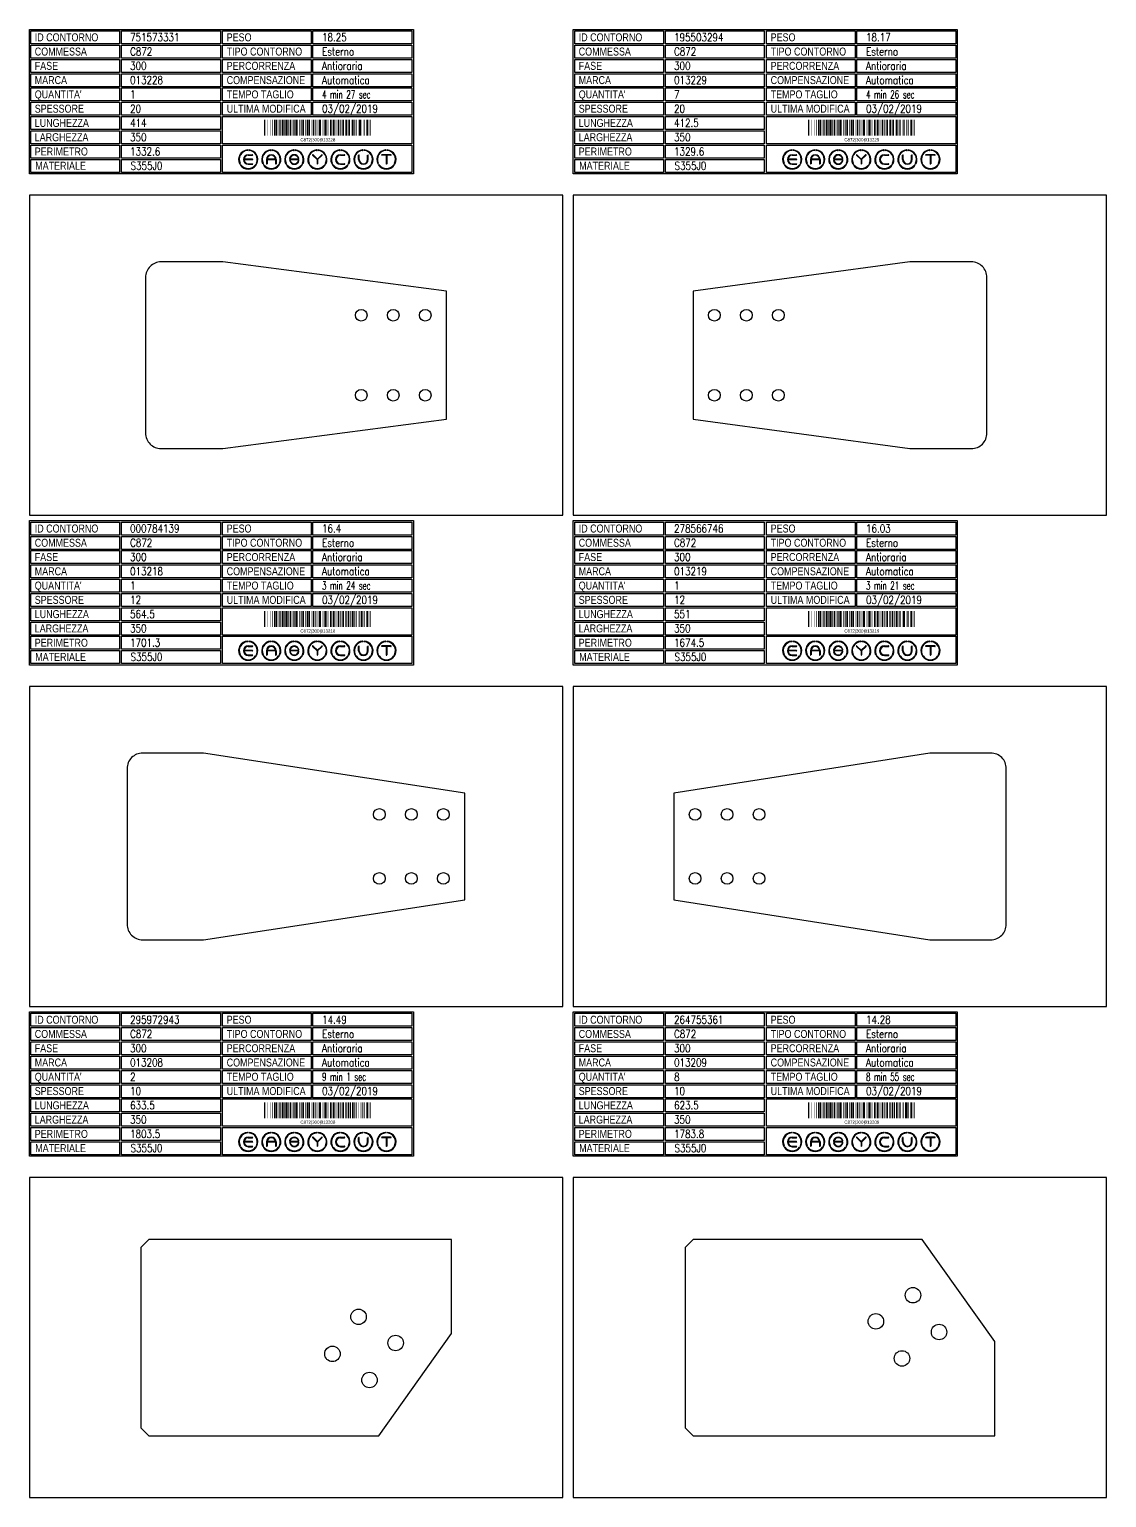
# Model space of a CAD drawing. Header units: millimetres. Extents: x 10000 to 53102, y 10000 to 35064.
# Drawn here: x 11020 to 13040, y 26175 to 28928 of the extents above; entities that cross this region are included whole.
import ezdxf
from ezdxf.enums import TextEntityAlignment as Align

# ---------------------------------------------------------------- set-up
doc = ezdxf.new("R2010")
doc.units = ezdxf.units.MM
doc.styles.add('EasyCutStyle', font='romans.shx', dxfattribs={"width": 0.8})
doc.styles.add('EasyCutStyle1', font='arial.ttf', dxfattribs={"width": 0.8})

# ---------------------------------------------------------------- blocks, each defined once
blk = doc.blocks.new('BlockShape01')
at = {"color": 253}
blk.add_lwpolyline([(0, 0), (720, 0), (720, -271), (0, -271)], close=True, dxfattribs=at)
at = {"color": 2}
for points in [[(3, -2.9), (169.3, -2.9), (169.3, -27.3), (3, -27.3)], [(3, -2.9), (169.3, -2.9), (169.3, -27.3), (3, -27.3)], [(361.9, -2.9), (528.3, -2.9), (528.3, -27.3), (361.9, -27.3)], [(3, -29.6), (169.3, -29.6), (169.3, -54), (3, -54)], [(361.9, -29.6), (528.3, -29.6), (528.3, -54), (361.9, -54)], [(3, -56.4), (169.3, -56.4), (169.3, -80.8), (3, -80.8)], [(361.9, -56.4), (528.3, -56.4), (528.3, -80.8), (361.9, -80.8)], [(3, -83.1), (169.3, -83.1), (169.3, -107.6), (3, -107.6)], [(3, -109.9), (169.3, -109.9), (169.3, -134.3), (3, -134.3)], [(361.9, -83.1), (528.3, -83.1), (528.3, -107.6), (361.9, -107.6)], [(361.9, -109.9), (528.3, -109.9), (528.3, -134.3), (361.9, -134.3)], [(3, -136.7), (169.3, -136.7), (169.3, -161.1), (3, -161.1)], [(361.9, -136.7), (528.3, -136.7), (528.3, -161.1), (361.9, -161.1)], [(3, -163.4), (169.3, -163.4), (169.3, -187.9), (3, -187.9)], [(3, -190.2), (169.3, -190.2), (169.3, -214.6), (3, -214.6)], [(3, -217), (169.3, -217), (169.3, -241.4), (3, -241.4)], [(3, -243.7), (169.3, -243.7), (169.3, -268.1), (3, -268.1)]]:
    blk.add_lwpolyline(points, close=True, dxfattribs=at)
at = {"color": 1}
for points in [[(172.7, -2.9), (358.1, -2.9), (358.1, -27.3), (172.7, -27.3)], [(531.6, -2.9), (717, -2.9), (717, -27.3), (531.6, -27.3)], [(172.7, -29.6), (358.1, -29.6), (358.1, -54), (172.7, -54)], [(531.6, -29.6), (717, -29.6), (717, -54), (531.6, -54)], [(172.7, -56.4), (358.1, -56.4), (358.1, -80.8), (172.7, -80.8)], [(531.6, -56.4), (717, -56.4), (717, -80.8), (531.6, -80.8)], [(172.7, -83.1), (358.1, -83.1), (358.1, -107.6), (172.7, -107.6)], [(172.7, -109.9), (358.1, -109.9), (358.1, -134.3), (172.7, -134.3)], [(531.6, -83.1), (717, -83.1), (717, -107.6), (531.6, -107.6)], [(531.6, -109.9), (717, -109.9), (717, -134.3), (531.6, -134.3)], [(172.7, -136.7), (358.1, -136.7), (358.1, -161.1), (172.7, -161.1)], [(531.6, -136.7), (717, -136.7), (717, -161.1), (531.6, -161.1)], [(172.7, -163.4), (358.1, -163.4), (358.1, -187.9), (172.7, -187.9)], [(361.9, -163.4), (717, -163.4), (717, -214.6), (361.9, -214.6)], [(172.7, -190.2), (358.1, -190.2), (358.1, -214.6), (172.7, -214.6)], [(172.7, -217), (358.1, -217), (358.1, -241.4), (172.7, -241.4)], [(361.9, -217), (717, -217), (717, -268.1), (361.9, -268.1)], [(172.7, -243.7), (358.1, -243.7), (358.1, -268.1), (172.7, -268.1)]]:
    blk.add_lwpolyline(points, close=True, dxfattribs=at)
at = {"color": 161, "style": 'EasyCutStyle1', "width": 0.8}
for s, p in [('ID CONTORNO', (10.1, -22.4)), ('PESO', (370, -22.4)), ('COMMESSA', (10.1, -49.1)), ('TIPO CONTORNO', (370, -49.1)), ('FASE', (10.1, -75.9)), ('PERCORRENZA', (370, -75.9)), ('MARCA', (10.1, -102.6)), ('COMPENSAZIONE', (370, -102.6)), ("QUANTITA'", (10.1, -129.4)), ('TEMPO TAGLIO', (370, -129.4)), ('SPESSORE', (10.1, -156.2)), ('ULTIMA MODIFICA', (370, -156.2)), ('LUNGHEZZA', (10.1, -182.9)), ('LARGHEZZA', (10.1, -209.7)), ('PERIMETRO', (10.1, -236.5)), ('MATERIALE', (11, -263.2))]:
    blk.add_text(s, height=15, dxfattribs=at).set_placement(p)
at = {"style": 'EasyCutStyle'}
for tag, p, width in [('IDSHAPE', (188.9, -22.4), 0.8), ('WEIGTHSHAPE', (548.8, -22.4), 0.8), ('ORDERSHAPE', (188.9, -49.1), 0.8), ('TYPESHAPE', (548.8, -49.1), 0.8), ('PHASESHAPE', (188.9, -75.9), 0.8), ('JOUSHAPE', (548.8, -75.9), 0.8), ('MKSHAPE', (188.9, -102.6), 0.8), ('COMPSHAPE', (548.8, -102.6), 0.8), ('QTASHAPE', (188.9, -129.4), 0.8), ('TIMECUTSHAPE', (548.8, -129.4), 0.65), ('TKSHAPE', (188.9, -156.2), 0.8), ('LASTMODIFYSHAPE', (548.8, -156.2), 0.8), ('LENGTHSHAPE', (188.9, -182.9), 0.8), ('HEIGHTSHAPE', (188.9, -209.7), 0.8), ('PERIMETERSHAPE', (188.9, -236.5), 0.8), ('MATSHAPE', (189.8, -263.2), 0.8)]:
    blk.add_attdef(tag, p, '', height=15, dxfattribs=dict(at, width=width))
blk = doc.blocks.new('Logo')
for color, points in [(140, [(-144.9, -7.2, -1), (-145.9, -7.6, -0.520567), (-131.2, 17.9, -1), (-131.1, 16.9, 0.520567)]), (256, [(-121.7, 0.5), (-137.5, 0.5, -0.394366), (-129.6, 7.9), (-121.7, 7.9, 1), (-121.7, 9), (-129.6, 9, 1), (-129.6, -9), (-121.7, -9, 1), (-121.7, -7.9), (-129.6, -7.9, -0.394366), (-137.5, -0.5), (-121.7, -0.5, 1)]), (140, [(-114.3, -7.2, 1), (-113.3, -7.6, 0.520567), (-128, 17.9, 0.916853), (-128.2, 16.9, 0.043377), (-128.1, 16.9, -0.520567)]), (140, [(-101.7, -7.2, -1), (-102.7, -7.6, -0.520567), (-88, 17.9, -1), (-87.9, 16.9, 0.520567)]), (140, [(-71.1, -7.2, 1), (-70.1, -7.6, 0.520567), (-84.8, 17.9, 1), (-84.9, 16.9, -0.520567)]), (140, [(-58.5, -7.2, -1), (-59.5, -7.6, -0.520567), (-44.8, 17.9, -1), (-44.7, 16.9, 0.520567)]), (256, [(-36.6, -0.5, -0.486114), (-35.5, -1.9, -0.776377), (-50.9, -2, 1), (-51.9, -2.3, 0.776377), (-34.5, -2.1, 0.486114), (-36.6, 0.5), (-49.8, 0.5, -0.486114), (-50.9, 1.9, -0.776377), (-35.5, 2, 1), (-34.5, 2.3, 0.776377), (-51.9, 2.1, 0.486114), (-49.8, -0.5)]), (140, [(-27.9, -7.2, 1), (-26.9, -7.6, 0.520567), (-41.6, 17.9, 1), (-41.7, 16.9, -0.520567)]), (140, [(-15.3, -7.2, -1), (-16.3, -7.6, -0.520567), (-1.6, 17.9, -1), (-1.5, 16.9, 0.520567)]), (256, [(0, 0.8), (-8.1, 8.8, 1), (-8.8, 8.1), (-0.5, -0.2), (-0.5, -7.9, 1), (0.5, -7.9), (0.5, -0.2), (8.8, 8.1, 1), (8.1, 8.8)]), (140, [(15.3, -7.2, 1), (16.3, -7.6, 0.520567), (1.6, 17.9, 1), (1.5, 16.9, -0.520567)]), (140, [(27.9, -7.2, -1), (26.9, -7.6, -0.520567), (41.6, 17.9, -1), (41.7, 16.9, 0.520567)]), (256, [(43.2, -9), (51.1, -9, 1), (51.1, -7.9), (43.2, -7.9, -1), (43.2, 7.9), (51.1, 7.9, 1), (51.1, 9), (43.2, 9, 1)]), (140, [(58.5, -7.2, 1), (59.5, -7.6, 0.520567), (44.8, 17.9, 1), (44.7, 16.9, -0.520567)]), (140, [(71.1, -7.2, -1), (70.1, -7.6, -0.520567), (84.8, 17.9, -1), (84.9, 16.9, 0.520567)]), (256, [(78.5, 0), (78.5, 7.9, 1), (77.4, 7.9), (77.4, 0, 1), (95.4, 0), (95.4, 7.9, 1), (94.3, 7.9), (94.3, 0, -1)]), (140, [(101.7, -7.2, 1), (102.7, -7.6, 0.520567), (88, 17.9, 1), (87.9, 16.9, -0.520567)]), (140, [(114.3, -7.2, -1), (113.3, -7.6, -0.520567), (128, 17.9, -1), (128.1, 16.9, 0.520567)]), (256, [(121.1, 9, 1), (121.1, 7.9), (129.1, 7.9), (129.1, -7.9, 1), (130.1, -7.9), (130.1, 7.9), (138.1, 7.9, 1), (138.1, 9)]), (140, [(144.9, -7.2, 1), (145.9, -7.6, 0.520567), (131.2, 17.9, 1), (131.1, 16.9, -0.520567)]), (140, [(-114.9, -10.3, 1), (-115.7, -9.7, -0.520567), (-143.5, -9.7, 1), (-144.3, -10.3, 0.520567)]), (140, [(-71.7, -10.3, 1), (-72.5, -9.7, -0.520567), (-100.3, -9.7, 1), (-101.1, -10.3, 0.520567)]), (140, [(-28.5, -10.3, 1), (-29.3, -9.7, -0.520567), (-57.1, -9.7, 1), (-57.9, -10.3, 0.520567)]), (140, [(14.7, -10.3, 1), (13.9, -9.7, -0.520567), (-13.9, -9.7, 1), (-14.7, -10.3, 0.520567)]), (140, [(57.9, -10.3, 1), (57.1, -9.7, -0.520567), (29.3, -9.7, 1), (28.5, -10.3, 0.520567)]), (140, [(101.1, -10.3, 1), (100.3, -9.7, -0.520567), (72.5, -9.7, 1), (71.7, -10.3, 0.520567)]), (140, [(144.3, -10.3, 1), (143.5, -9.7, -0.520567), (115.7, -9.7, 1), (114.9, -10.3, 0.520567)])]:
    blk.add_hatch(color=color).paths.add_polyline_path(points)
h = blk.add_hatch(color=256)
h.paths.add_polyline_path([(-78.5, -0.5), (-78.5, -7.9, 1), (-77.4, -7.9), (-77.4, 0, 1), (-95.4, 0), (-95.4, -7.9, 1), (-94.3, -7.9), (-94.3, -0.5)])
h.paths.add_polyline_path([(-94.3, 0.5, -0.933992), (-78.5, 0.5)], flags=16)
for p, q in [((-121.7, 0.5), (-137.5, 0.5)), ((-129.6, 9), (-121.7, 9)), ((-129.6, 7.9), (-121.7, 7.9)), ((-95.4, 0), (-95.4, -7.9)), ((-78.5, 0.5), (-94.3, 0.5)), ((-77.4, 0), (-77.4, -7.9)), ((-36.6, 0.5), (-49.8, 0.5)), ((-0.5, -0.2), (-8.8, 8.1)), ((0, 0.8), (-8.1, 8.8)), ((0, 0.8), (8.1, 8.8)), ((0.5, -0.2), (8.8, 8.1)), ((43.2, 9), (51.1, 9)), ((43.2, 7.9), (51.1, 7.9)), ((77.4, 0), (77.4, 7.9)), ((78.5, 0), (78.5, 7.9)), ((94.3, 0), (94.3, 7.9)), ((95.4, 0), (95.4, 7.9)), ((138.1, 9), (121.1, 9)), ((129.1, 7.9), (121.1, 7.9)), ((129.1, 7.9), (129.1, -7.9)), ((130.1, 7.9), (130.1, -7.9)), ((138.1, 7.9), (130.1, 7.9)), ((-121.7, -0.5), (-137.5, -0.5)), ((-129.6, -7.9), (-121.7, -7.9)), ((-129.6, -9), (-121.7, -9)), ((-94.3, -0.5), (-94.3, -7.9)), ((-78.5, -0.5), (-94.3, -0.5)), ((-78.5, -0.5), (-78.5, -7.9)), ((-36.6, -0.5), (-49.8, -0.5)), ((-0.5, -0.2), (-0.5, -7.9)), ((0.5, -0.2), (0.5, -7.9)), ((43.2, -7.9), (51.1, -7.9)), ((43.2, -9), (51.1, -9))]:
    blk.add_line(p, q)
at = {"color": 140}
for centre, radius, start, end in [((-129.6, 0), 18, 95, 205), ((-129.6, 0), 16.9, 95, 205), ((-131.1, 17.4), 0.54, 275, 95), ((-128.1, 17.4), 0.54, 85, 265), ((-129.6, 0), 16.9, 335, 85), ((-129.6, 0), 18, 335, 85), ((-86.4, 0), 18, 95, 205), ((-86.4, 0), 16.9, 95, 205), ((-87.9, 17.4), 0.54, 275, 95), ((-84.9, 17.4), 0.54, 85, 265), ((-86.4, 0), 16.9, 335, 85), ((-86.4, 0), 18, 335, 85), ((-43.2, 0), 18, 95, 205), ((-43.2, 0), 16.9, 95, 205), ((-44.7, 17.4), 0.54, 275, 95), ((-41.7, 17.4), 0.54, 85, 265), ((-43.2, 0), 16.9, 335, 85), ((-43.2, 0), 18, 335, 85), ((0, 0), 18, 95, 205), ((0, 0), 16.9, 95, 205), ((-1.5, 17.4), 0.54, 275, 95), ((1.5, 17.4), 0.54, 85, 265), ((0, 0), 16.9, 335, 85), ((0, 0), 18, 335, 85), ((43.2, 0), 18, 95, 205), ((43.2, 0), 16.9, 95, 205), ((41.7, 17.4), 0.54, 275, 95), ((44.7, 17.4), 0.54, 85, 265), ((43.2, 0), 16.9, 335, 85), ((43.2, 0), 18, 335, 85), ((86.4, 0), 18, 95, 205), ((86.4, 0), 16.9, 95, 205), ((84.9, 17.4), 0.54, 275, 95), ((87.9, 17.4), 0.54, 85, 265), ((86.4, 0), 16.9, 335, 85), ((86.4, 0), 18, 335, 85), ((129.6, 0), 18, 95, 205), ((129.6, 0), 16.9, 95, 205), ((128.1, 17.4), 0.54, 275, 95), ((131.1, 17.4), 0.54, 85, 265), ((129.6, 0), 16.9, 335, 85), ((129.6, 0), 18, 335, 85), ((-145.4, -7.4), 0.54, 205, 25), ((-143.9, -10), 0.54, 35, 215), ((-129.6, 0), 18, 215, 325), ((-129.6, 0), 16.9, 215, 325), ((-115.3, -10), 0.54, 325, 145), ((-113.8, -7.4), 0.54, 155, 335), ((-102.2, -7.4), 0.54, 205, 25), ((-100.7, -10), 0.54, 35, 215), ((-86.4, 0), 18, 215, 325), ((-86.4, 0), 16.9, 215, 325), ((-72.1, -10), 0.54, 325, 145), ((-70.6, -7.4), 0.54, 155, 335), ((-59, -7.4), 0.54, 205, 25), ((-57.5, -10), 0.54, 35, 215), ((-43.2, 0), 18, 215, 325), ((-43.2, 0), 16.9, 215, 325), ((-28.9, -10), 0.54, 325, 145), ((-27.4, -7.4), 0.54, 155, 335), ((-15.8, -7.4), 0.54, 205, 25), ((-14.3, -10), 0.54, 35, 215), ((0, 0), 18, 215, 325), ((0, 0), 16.9, 215, 325), ((14.3, -10), 0.54, 325, 145), ((15.8, -7.4), 0.54, 155, 335), ((27.4, -7.4), 0.54, 205, 25), ((28.9, -10), 0.54, 35, 215), ((43.2, 0), 18, 215, 325), ((43.2, 0), 16.9, 215, 325), ((57.5, -10), 0.54, 325, 145), ((59, -7.4), 0.54, 155, 335), ((70.6, -7.4), 0.54, 205, 25), ((72.1, -10), 0.54, 35, 215), ((86.4, 0), 18, 215, 325), ((86.4, 0), 16.9, 215, 325), ((100.7, -10), 0.54, 325, 145), ((102.2, -7.4), 0.54, 155, 335), ((113.8, -7.4), 0.54, 205, 25), ((115.3, -10), 0.54, 35, 215), ((129.6, 0), 18, 215, 325), ((129.6, 0), 16.9, 215, 325), ((143.9, -10), 0.54, 325, 145), ((145.4, -7.4), 0.54, 155, 335)]:
    blk.add_arc(centre, radius, start, end, dxfattribs=at)
for centre, radius, start, end in [((-129.6, 0), 9, 90, 270), ((-129.6, 0), 7.92, 90, 176.0904), ((-121.7, 8.5), 0.54, 270, 90), ((-121.7, 0), 0.54, 270, 90), ((-86.4, 0), 9, 0, 180), ((-86.4, 0), 7.92, 3.9096, 176.0904), ((-49.8, 1.6), 2.16, 166.2998, 270), ((-43.2, 0), 9, 15, 166.2998), ((-43.2, 0), 7.92, 15, 166.2998), ((-49.8, 1.6), 1.08, 166.2998, 270), ((-36.6, -1.6), 2.16, 346.2998, 90), ((-35, 2.2), 0.54, 195, 15), ((-8.5, 8.5), 0.54, 45, 225), ((8.5, 8.5), 0.54, 315, 135), ((43.2, 0), 9, 90, 270), ((43.2, 0), 7.92, 90, 270), ((51.1, 8.5), 0.54, 270, 90), ((77.9, 7.9), 0.54, 0, 180), ((86.4, 0), 9, 180, 0), ((86.4, 0), 7.92, 180, 0), ((94.9, 7.9), 0.54, 0, 180), ((121.1, 8.5), 0.54, 90, 270), ((138.1, 8.5), 0.54, 270, 90), ((-129.6, 0), 7.92, 183.9096, 270), ((-121.7, -8.5), 0.54, 270, 90), ((-94.9, -7.9), 0.54, 180, 0), ((-77.9, -7.9), 0.54, 180, 0), ((-51.4, -2.2), 0.54, 15, 195), ((-43.2, 0), 9, 195, 346.2998), ((-43.2, 0), 7.92, 195, 346.2998), ((-36.6, -1.6), 1.08, 346.2998, 90), ((0, -7.9), 0.54, 180, 0), ((51.1, -8.5), 0.54, 270, 90), ((129.6, -7.9), 0.54, 180, 0)]:
    blk.add_arc(centre, radius, start, end)
blk = doc.blocks.new('295972943_128', base_point=(356.7, -345))
at = {"linetype": 'Continuous'}
for points, const_width in [([(357.7, -345), (357.7, -315)], 2), ([(360.2, -345), (360.2, -315)], 1), ([(363.2, -345), (363.2, -315)], 1), ([(368.2, -345), (368.2, -315)], 1), ([(372.2, -345), (372.2, -315)], 1), ([(376.7, -345), (376.7, -315)], 2), ([(380.2, -345), (380.2, -315)], 3), ([(383.2, -345), (383.2, -315)], 1), ([(386.7, -345), (386.7, -315)], 2), ([(391.2, -345), (391.2, -315)], 3), ([(394.7, -345), (394.7, -315)], 2), ([(398.2, -345), (398.2, -315)], 3), ([(401.7, -345), (401.7, -315)], 2), ([(406.2, -345), (406.2, -315)], 3), ([(410.2, -345), (410.2, -315)], 1), ([(412.2, -345), (412.2, -315)], 1), ([(414.2, -345), (414.2, -315)], 1), ([(417.7, -345), (417.7, -315)], 4), ([(423.7, -345), (423.7, -315)], 2), ([(427.2, -345), (427.2, -315)], 1), ([(430.2, -345), (430.2, -315)], 3), ([(434.2, -345), (434.2, -315)], 1), ([(438.2, -345), (438.2, -315)], 3), ([(441.7, -345), (441.7, -315)], 2), ([(445.2, -345), (445.2, -315)], 1), ([(449.2, -345), (449.2, -315)], 3), ([(452.7, -345), (452.7, -315)], 2), ([(456.2, -345), (456.2, -315)], 1), ([(458.2, -345), (458.2, -315)], 1), ([(461.7, -345), (461.7, -315)], 4), ([(467.2, -345), (467.2, -315)], 1), ([(471.2, -345), (471.2, -315)], 3), ([(474.7, -345), (474.7, -315)], 2), ([(478.2, -345), (478.2, -315)], 1), ([(482.2, -345), (482.2, -315)], 3), ([(486.7, -345), (486.7, -315)], 2), ([(489.7, -345), (489.7, -315)], 2), ([(493.2, -345), (493.2, -315)], 1), ([(496.2, -345), (496.2, -315)], 3), ([(500.7, -345), (500.7, -315)], 2), ([(505.2, -345), (505.2, -315)], 3), ([(509.2, -345), (509.2, -315)], 1), ([(511.2, -345), (511.2, -315)], 1), ([(515.2, -345), (515.2, -315)], 3), ([(518.7, -345), (518.7, -315)], 2), ([(523.2, -345), (523.2, -315)], 3), ([(526.2, -345), (526.2, -315)], 1), ([(529.7, -345), (529.7, -315)], 2), ([(533.2, -345), (533.2, -315)], 1), ([(538.2, -345), (538.2, -315)], 1), ([(540.7, -345), (540.7, -315)], 2), ([(544.7, -345), (544.7, -315)], 2), ([(550.2, -345), (550.2, -315)], 3), ([(553.2, -345), (553.2, -315)], 1), ([(555.7, -345), (555.7, -315)], 2)]:
    blk.add_lwpolyline(points, dxfattribs=dict(at, const_width=const_width))
blk.add_text('C872|300|013208', height=6).set_placement((457.7, -355.5), align=Align.CENTER)
blk = doc.blocks.new('264755361_128', base_point=(351.8, -345))
at = {"linetype": 'Continuous'}
for points, const_width in [([(352.8, -345), (352.8, -315)], 2), ([(355.3, -345), (355.3, -315)], 1), ([(358.3, -345), (358.3, -315)], 1), ([(363.3, -345), (363.3, -315)], 1), ([(367.3, -345), (367.3, -315)], 1), ([(371.8, -345), (371.8, -315)], 2), ([(375.3, -345), (375.3, -315)], 3), ([(378.3, -345), (378.3, -315)], 1), ([(381.8, -345), (381.8, -315)], 2), ([(386.3, -345), (386.3, -315)], 3), ([(389.8, -345), (389.8, -315)], 2), ([(393.3, -345), (393.3, -315)], 3), ([(396.8, -345), (396.8, -315)], 2), ([(401.3, -345), (401.3, -315)], 3), ([(405.3, -345), (405.3, -315)], 1), ([(407.3, -345), (407.3, -315)], 1), ([(409.3, -345), (409.3, -315)], 1), ([(412.8, -345), (412.8, -315)], 4), ([(418.8, -345), (418.8, -315)], 2), ([(422.3, -345), (422.3, -315)], 1), ([(425.3, -345), (425.3, -315)], 3), ([(429.3, -345), (429.3, -315)], 1), ([(433.3, -345), (433.3, -315)], 3), ([(436.8, -345), (436.8, -315)], 2), ([(440.3, -345), (440.3, -315)], 1), ([(444.3, -345), (444.3, -315)], 3), ([(447.8, -345), (447.8, -315)], 2), ([(451.3, -345), (451.3, -315)], 1), ([(453.3, -345), (453.3, -315)], 1), ([(456.8, -345), (456.8, -315)], 4), ([(462.3, -345), (462.3, -315)], 1), ([(466.3, -345), (466.3, -315)], 3), ([(469.8, -345), (469.8, -315)], 2), ([(473.3, -345), (473.3, -315)], 1), ([(477.3, -345), (477.3, -315)], 3), ([(481.8, -345), (481.8, -315)], 2), ([(484.8, -345), (484.8, -315)], 2), ([(488.3, -345), (488.3, -315)], 1), ([(491.3, -345), (491.3, -315)], 3), ([(495.8, -345), (495.8, -315)], 2), ([(500.3, -345), (500.3, -315)], 3), ([(504.3, -345), (504.3, -315)], 1), ([(506.3, -345), (506.3, -315)], 1), ([(510.3, -345), (510.3, -315)], 3), ([(513.8, -345), (513.8, -315)], 2), ([(518.3, -345), (518.3, -315)], 3), ([(522.3, -345), (522.3, -315)], 1), ([(524.8, -345), (524.8, -315)], 2), ([(528.3, -345), (528.3, -315)], 1), ([(531.3, -345), (531.3, -315)], 1), ([(535.8, -345), (535.8, -315)], 4), ([(539.8, -345), (539.8, -315)], 2), ([(545.3, -345), (545.3, -315)], 3), ([(548.3, -345), (548.3, -315)], 1), ([(550.8, -345), (550.8, -315)], 2)]:
    blk.add_lwpolyline(points, dxfattribs=dict(at, const_width=const_width))
blk.add_text('C872|300|013209', height=6).set_placement((452.8, -355.5), align=Align.CENTER)
blk = doc.blocks.new('000784139_128', base_point=(322.2, -345))
at = {"linetype": 'Continuous'}
for points, const_width in [([(323.2, -345), (323.2, -315)], 2), ([(325.7, -345), (325.7, -315)], 1), ([(328.7, -345), (328.7, -315)], 1), ([(333.7, -345), (333.7, -315)], 1), ([(337.7, -345), (337.7, -315)], 1), ([(342.2, -345), (342.2, -315)], 2), ([(345.7, -345), (345.7, -315)], 3), ([(348.7, -345), (348.7, -315)], 1), ([(352.2, -345), (352.2, -315)], 2), ([(356.7, -345), (356.7, -315)], 3), ([(360.2, -345), (360.2, -315)], 2), ([(363.7, -345), (363.7, -315)], 3), ([(367.2, -345), (367.2, -315)], 2), ([(371.7, -345), (371.7, -315)], 3), ([(375.7, -345), (375.7, -315)], 1), ([(377.7, -345), (377.7, -315)], 1), ([(379.7, -345), (379.7, -315)], 1), ([(383.2, -345), (383.2, -315)], 4), ([(389.2, -345), (389.2, -315)], 2), ([(392.7, -345), (392.7, -315)], 1), ([(395.7, -345), (395.7, -315)], 3), ([(399.7, -345), (399.7, -315)], 1), ([(403.7, -345), (403.7, -315)], 3), ([(407.2, -345), (407.2, -315)], 2), ([(410.7, -345), (410.7, -315)], 1), ([(414.7, -345), (414.7, -315)], 3), ([(418.2, -345), (418.2, -315)], 2), ([(421.7, -345), (421.7, -315)], 1), ([(423.7, -345), (423.7, -315)], 1), ([(427.2, -345), (427.2, -315)], 4), ([(432.7, -345), (432.7, -315)], 1), ([(436.7, -345), (436.7, -315)], 3), ([(440.2, -345), (440.2, -315)], 2), ([(443.7, -345), (443.7, -315)], 1), ([(447.7, -345), (447.7, -315)], 3), ([(452.2, -345), (452.2, -315)], 2), ([(455.2, -345), (455.2, -315)], 2), ([(458.7, -345), (458.7, -315)], 1), ([(461.7, -345), (461.7, -315)], 3), ([(466.2, -345), (466.2, -315)], 2), ([(470.7, -345), (470.7, -315)], 3), ([(474.7, -345), (474.7, -315)], 1), ([(476.7, -345), (476.7, -315)], 1), ([(480.7, -345), (480.7, -315)], 3), ([(485.2, -345), (485.2, -315)], 2), ([(488.7, -345), (488.7, -315)], 3), ([(491.7, -345), (491.7, -315)], 1), ([(495.2, -345), (495.2, -315)], 2), ([(498.7, -345), (498.7, -315)], 1), ([(501.7, -345), (501.7, -315)], 1), ([(505.2, -345), (505.2, -315)], 4), ([(510.2, -345), (510.2, -315)], 2), ([(515.7, -345), (515.7, -315)], 3), ([(518.7, -345), (518.7, -315)], 1), ([(521.2, -345), (521.2, -315)], 2)]:
    blk.add_lwpolyline(points, dxfattribs=dict(at, const_width=const_width))
blk.add_text('C872|300|013218', height=6).set_placement((423.2, -355.5), align=Align.CENTER)
blk = doc.blocks.new('278566746_128', base_point=(315.5, -345))
at = {"linetype": 'Continuous'}
for points, const_width in [([(316.5, -345), (316.5, -315)], 2), ([(319, -345), (319, -315)], 1), ([(322, -345), (322, -315)], 1), ([(327, -345), (327, -315)], 1), ([(331, -345), (331, -315)], 1), ([(335.5, -345), (335.5, -315)], 2), ([(339, -345), (339, -315)], 3), ([(342, -345), (342, -315)], 1), ([(345.5, -345), (345.5, -315)], 2), ([(350, -345), (350, -315)], 3), ([(353.5, -345), (353.5, -315)], 2), ([(357, -345), (357, -315)], 3), ([(360.5, -345), (360.5, -315)], 2), ([(365, -345), (365, -315)], 3), ([(369, -345), (369, -315)], 1), ([(371, -345), (371, -315)], 1), ([(373, -345), (373, -315)], 1), ([(376.5, -345), (376.5, -315)], 4), ([(382.5, -345), (382.5, -315)], 2), ([(386, -345), (386, -315)], 1), ([(389, -345), (389, -315)], 3), ([(393, -345), (393, -315)], 1), ([(397, -345), (397, -315)], 3), ([(400.5, -345), (400.5, -315)], 2), ([(404, -345), (404, -315)], 1), ([(408, -345), (408, -315)], 3), ([(411.5, -345), (411.5, -315)], 2), ([(415, -345), (415, -315)], 1), ([(417, -345), (417, -315)], 1), ([(420.5, -345), (420.5, -315)], 4), ([(426, -345), (426, -315)], 1), ([(430, -345), (430, -315)], 3), ([(433.5, -345), (433.5, -315)], 2), ([(437, -345), (437, -315)], 1), ([(441, -345), (441, -315)], 3), ([(445.5, -345), (445.5, -315)], 2), ([(448.5, -345), (448.5, -315)], 2), ([(452, -345), (452, -315)], 1), ([(455, -345), (455, -315)], 3), ([(459.5, -345), (459.5, -315)], 2), ([(464, -345), (464, -315)], 3), ([(468, -345), (468, -315)], 1), ([(470, -345), (470, -315)], 1), ([(474, -345), (474, -315)], 3), ([(478.5, -345), (478.5, -315)], 2), ([(482, -345), (482, -315)], 3), ([(486, -345), (486, -315)], 1), ([(488.5, -345), (488.5, -315)], 2), ([(492, -345), (492, -315)], 1), ([(495.5, -345), (495.5, -315)], 4), ([(501, -345), (501, -315)], 1), ([(503.5, -345), (503.5, -315)], 2), ([(509, -345), (509, -315)], 3), ([(512, -345), (512, -315)], 1), ([(514.5, -345), (514.5, -315)], 2)]:
    blk.add_lwpolyline(points, dxfattribs=dict(at, const_width=const_width))
blk.add_text('C872|300|013219', height=6).set_placement((416.5, -355.5), align=Align.CENTER)
blk = doc.blocks.new('751573331_128', base_point=(247, -345))
at = {"linetype": 'Continuous'}
for points, const_width in [([(248, -345), (248, -315)], 2), ([(250.5, -345), (250.5, -315)], 1), ([(253.5, -345), (253.5, -315)], 1), ([(258.5, -345), (258.5, -315)], 1), ([(262.5, -345), (262.5, -315)], 1), ([(267, -345), (267, -315)], 2), ([(270.5, -345), (270.5, -315)], 3), ([(273.5, -345), (273.5, -315)], 1), ([(277, -345), (277, -315)], 2), ([(281.5, -345), (281.5, -315)], 3), ([(285, -345), (285, -315)], 2), ([(288.5, -345), (288.5, -315)], 3), ([(292, -345), (292, -315)], 2), ([(296.5, -345), (296.5, -315)], 3), ([(300.5, -345), (300.5, -315)], 1), ([(302.5, -345), (302.5, -315)], 1), ([(304.5, -345), (304.5, -315)], 1), ([(308, -345), (308, -315)], 4), ([(314, -345), (314, -315)], 2), ([(317.5, -345), (317.5, -315)], 1), ([(320.5, -345), (320.5, -315)], 3), ([(324.5, -345), (324.5, -315)], 1), ([(328.5, -345), (328.5, -315)], 3), ([(332, -345), (332, -315)], 2), ([(335.5, -345), (335.5, -315)], 1), ([(339.5, -345), (339.5, -315)], 3), ([(343, -345), (343, -315)], 2), ([(346.5, -345), (346.5, -315)], 1), ([(348.5, -345), (348.5, -315)], 1), ([(352, -345), (352, -315)], 4), ([(357.5, -345), (357.5, -315)], 1), ([(361.5, -345), (361.5, -315)], 3), ([(365, -345), (365, -315)], 2), ([(368.5, -345), (368.5, -315)], 1), ([(372.5, -345), (372.5, -315)], 3), ([(377, -345), (377, -315)], 2), ([(380, -345), (380, -315)], 2), ([(383.5, -345), (383.5, -315)], 1), ([(386.5, -345), (386.5, -315)], 3), ([(391, -345), (391, -315)], 2), ([(395.5, -345), (395.5, -315)], 3), ([(399.5, -345), (399.5, -315)], 1), ([(402, -345), (402, -315)], 2), ([(406.5, -345), (406.5, -315)], 3), ([(410.5, -345), (410.5, -315)], 1), ([(413.5, -345), (413.5, -315)], 3), ([(416.5, -345), (416.5, -315)], 1), ([(420, -345), (420, -315)], 2), ([(423.5, -345), (423.5, -315)], 1), ([(427, -345), (427, -315)], 4), ([(430.5, -345), (430.5, -315)], 1), ([(435, -345), (435, -315)], 2), ([(440.5, -345), (440.5, -315)], 3), ([(443.5, -345), (443.5, -315)], 1), ([(446, -345), (446, -315)], 2)]:
    blk.add_lwpolyline(points, dxfattribs=dict(at, const_width=const_width))
blk.add_text('C872|300|013228', height=6).set_placement((348, -355.5), align=Align.CENTER)
blk = doc.blocks.new('195503294_128', base_point=(246.2, -345))
at = {"linetype": 'Continuous'}
for points, const_width in [([(247.2, -345), (247.2, -315)], 2), ([(249.7, -345), (249.7, -315)], 1), ([(252.7, -345), (252.7, -315)], 1), ([(257.7, -345), (257.7, -315)], 1), ([(261.7, -345), (261.7, -315)], 1), ([(266.2, -345), (266.2, -315)], 2), ([(269.7, -345), (269.7, -315)], 3), ([(272.7, -345), (272.7, -315)], 1), ([(276.2, -345), (276.2, -315)], 2), ([(280.7, -345), (280.7, -315)], 3), ([(284.2, -345), (284.2, -315)], 2), ([(287.7, -345), (287.7, -315)], 3), ([(291.2, -345), (291.2, -315)], 2), ([(295.7, -345), (295.7, -315)], 3), ([(299.7, -345), (299.7, -315)], 1), ([(301.7, -345), (301.7, -315)], 1), ([(303.7, -345), (303.7, -315)], 1), ([(307.2, -345), (307.2, -315)], 4), ([(313.2, -345), (313.2, -315)], 2), ([(316.7, -345), (316.7, -315)], 1), ([(319.7, -345), (319.7, -315)], 3), ([(323.7, -345), (323.7, -315)], 1), ([(327.7, -345), (327.7, -315)], 3), ([(331.2, -345), (331.2, -315)], 2), ([(334.7, -345), (334.7, -315)], 1), ([(338.7, -345), (338.7, -315)], 3), ([(342.2, -345), (342.2, -315)], 2), ([(345.7, -345), (345.7, -315)], 1), ([(347.7, -345), (347.7, -315)], 1), ([(351.2, -345), (351.2, -315)], 4), ([(356.7, -345), (356.7, -315)], 1), ([(360.7, -345), (360.7, -315)], 3), ([(364.2, -345), (364.2, -315)], 2), ([(367.7, -345), (367.7, -315)], 1), ([(371.7, -345), (371.7, -315)], 3), ([(376.2, -345), (376.2, -315)], 2), ([(379.2, -345), (379.2, -315)], 2), ([(382.7, -345), (382.7, -315)], 1), ([(385.7, -345), (385.7, -315)], 3), ([(390.2, -345), (390.2, -315)], 2), ([(394.7, -345), (394.7, -315)], 3), ([(398.7, -345), (398.7, -315)], 1), ([(401.2, -345), (401.2, -315)], 2), ([(405.7, -345), (405.7, -315)], 3), ([(409.7, -345), (409.7, -315)], 1), ([(412.7, -345), (412.7, -315)], 3), ([(416.7, -345), (416.7, -315)], 1), ([(419.2, -345), (419.2, -315)], 2), ([(422.7, -345), (422.7, -315)], 1), ([(426.2, -345), (426.2, -315)], 2), ([(430.7, -345), (430.7, -315)], 1), ([(434.2, -345), (434.2, -315)], 2), ([(439.7, -345), (439.7, -315)], 3), ([(442.7, -345), (442.7, -315)], 1), ([(445.2, -345), (445.2, -315)], 2)]:
    blk.add_lwpolyline(points, dxfattribs=dict(at, const_width=const_width))
blk.add_text('C872|300|013229', height=6).set_placement((347.2, -355.5), align=Align.CENTER)

msp = doc.modelspace()

# ---------------------------------------------------------------- linework, layer by layer
for p, q in [((12020, 28617), (11020, 28617)), ((11020, 28617), (11020, 28017)), ((12020, 28017), (12020, 28617)), ((13040, 28617), (12040, 28617)), ((12040, 28617), (12040, 28017)), ((13040, 28017), (13040, 28617)), ((11020, 28017), (12020, 28017)), ((12040, 28017), (13040, 28017)), ((12020, 27696), (11020, 27696)), ((11020, 27696), (11020, 27096)), ((12020, 27096), (12020, 27696)), ((13040, 27696), (12040, 27696)), ((12040, 27696), (12040, 27096)), ((13040, 27096), (13040, 27696)), ((11020, 27096), (12020, 27096)), ((12040, 27096), (13040, 27096)), ((12020, 26775), (11020, 26775)), ((11020, 26775), (11020, 26175)), ((12020, 26175), (12020, 26775)), ((13040, 26775), (12040, 26775)), ((12040, 26775), (12040, 26175)), ((13040, 26175), (13040, 26775)), ((11020, 26175), (12020, 26175)), ((12040, 26175), (13040, 26175))]:
    msp.add_line(p, q)
at = {"color": 2}
for points in [[(11382.8, 28142), (11802.3, 28197), (11802.3, 28437), (11382.8, 28492), (11266.8, 28492, 0.414214), (11237.8, 28463), (11237.8, 28171, 0.414214), (11266.8, 28142)], [(12671, 28142), (12786.5, 28142, 0.414214), (12815.5, 28171), (12815.5, 28463, 0.414214), (12786.5, 28492), (12671, 28492), (12264.5, 28437), (12264.5, 28197)], [(11346.3, 27221), (11836.8, 27296), (11836.8, 27496), (11346.8, 27571), (11232.3, 27571, 0.414214), (11203.3, 27542), (11203.3, 27250, 0.414214), (11232.3, 27221)], [(12708.3, 27221), (12822.8, 27221, 0.414214), (12851.8, 27250), (12851.8, 27542, 0.414214), (12822.8, 27571), (12708.3, 27571), (12228.3, 27496), (12228.3, 27296)]]:
    msp.add_lwpolyline(points, format="xyb", close=True, dxfattribs=at)
for points in [[(11243.8, 26291), (11675.3, 26291), (11811.3, 26483), (11811.3, 26659), (11243.8, 26659), (11228.8, 26644), (11228.8, 26306)], [(12264.8, 26291), (12830.3, 26291), (12830.3, 26467.5), (12694.3, 26659), (12264.8, 26659), (12249.8, 26644), (12249.8, 26306)]]:
    msp.add_lwpolyline(points, close=True, dxfattribs=at)
at = {"color": 4}
for centre, radius in [((11642.3, 28392), 11), ((11702.3, 28392), 11), ((11762.3, 28392), 11), ((12304.5, 28392), 11), ((12364.5, 28392), 11), ((12424.5, 28392), 11), ((11642.3, 28242), 11), ((11702.3, 28242), 11), ((11762.3, 28242), 11), ((12304.5, 28242), 11), ((12364.5, 28242), 11), ((12424.5, 28242), 11), ((11676.3, 27456), 11), ((11736.3, 27456), 11), ((11796.3, 27456), 11), ((12268.3, 27456), 11), ((12328.3, 27456), 11), ((12388.3, 27456), 11), ((11676.3, 27336), 11), ((11736.3, 27336), 11), ((11796.3, 27336), 11), ((12268.3, 27336), 11), ((12328.3, 27336), 11), ((12388.3, 27336), 11), ((12676.8, 26554.5), 14.5), ((11637.3, 26514), 14.5), ((12607.3, 26505.5), 14.5), ((12725.8, 26485.5), 14.5), ((11588.3, 26444.5), 14.5), ((11706.8, 26465), 14.5), ((12656.3, 26436), 14.5), ((11657.8, 26395.5), 14.5)]:
    msp.add_circle(centre, radius, dxfattribs=at)

# ---------------------------------------------------------------- block references
for p, values in [((11020, 28928), {'IDSHAPE': '751573331', 'ORDERSHAPE': 'C872', 'PHASESHAPE': '300', 'MKSHAPE': '013228', 'TKSHAPE': '20', 'LENGTHSHAPE': '414', 'HEIGHTSHAPE': '350', 'MATSHAPE': 'S355J0', 'LASTMODIFYSHAPE': '03/02/2019', 'PERIMETERSHAPE': '1332.6', 'WEIGTHSHAPE': '18.25', 'TYPESHAPE': 'Esterno', 'JOUSHAPE': 'Antioraria', 'COMPSHAPE': 'Automatica', 'TIMECUTSHAPE': '4 min 27 sec', 'QTASHAPE': '1'}), ((12040, 28928), {'IDSHAPE': '195503294', 'ORDERSHAPE': 'C872', 'PHASESHAPE': '300', 'MKSHAPE': '013229', 'TKSHAPE': '20', 'LENGTHSHAPE': '412.5', 'HEIGHTSHAPE': '350', 'MATSHAPE': 'S355J0', 'LASTMODIFYSHAPE': '03/02/2019', 'PERIMETERSHAPE': '1329.6', 'WEIGTHSHAPE': '18.17', 'TYPESHAPE': 'Esterno', 'JOUSHAPE': 'Antioraria', 'COMPSHAPE': 'Automatica', 'TIMECUTSHAPE': '4 min 26 sec', 'QTASHAPE': '7'}), ((11020, 28007), {'IDSHAPE': '000784139', 'ORDERSHAPE': 'C872', 'PHASESHAPE': '300', 'MKSHAPE': '013218', 'TKSHAPE': '12', 'LENGTHSHAPE': '564.5', 'HEIGHTSHAPE': '350', 'MATSHAPE': 'S355J0', 'LASTMODIFYSHAPE': '03/02/2019', 'PERIMETERSHAPE': '1701.3', 'WEIGTHSHAPE': '16.4', 'TYPESHAPE': 'Esterno', 'JOUSHAPE': 'Antioraria', 'COMPSHAPE': 'Automatica', 'TIMECUTSHAPE': '3 min 24 sec', 'QTASHAPE': '1'}), ((12040, 28007), {'IDSHAPE': '278566746', 'ORDERSHAPE': 'C872', 'PHASESHAPE': '300', 'MKSHAPE': '013219', 'TKSHAPE': '12', 'LENGTHSHAPE': '551', 'HEIGHTSHAPE': '350', 'MATSHAPE': 'S355J0', 'LASTMODIFYSHAPE': '03/02/2019', 'PERIMETERSHAPE': '1674.5', 'WEIGTHSHAPE': '16.03', 'TYPESHAPE': 'Esterno', 'JOUSHAPE': 'Antioraria', 'COMPSHAPE': 'Automatica', 'TIMECUTSHAPE': '3 min 21 sec', 'QTASHAPE': '1'}), ((11020, 27086), {'IDSHAPE': '295972943', 'ORDERSHAPE': 'C872', 'PHASESHAPE': '300', 'MKSHAPE': '013208', 'TKSHAPE': '10', 'LENGTHSHAPE': '633.5', 'HEIGHTSHAPE': '350', 'MATSHAPE': 'S355J0', 'LASTMODIFYSHAPE': '03/02/2019', 'PERIMETERSHAPE': '1803.5', 'WEIGTHSHAPE': '14.49', 'TYPESHAPE': 'Esterno', 'JOUSHAPE': 'Antioraria', 'COMPSHAPE': 'Automatica', 'TIMECUTSHAPE': '9 min 1 sec', 'QTASHAPE': '2'}), ((12040, 27086), {'IDSHAPE': '264755361', 'ORDERSHAPE': 'C872', 'PHASESHAPE': '300', 'MKSHAPE': '013209', 'TKSHAPE': '10', 'LENGTHSHAPE': '623.5', 'HEIGHTSHAPE': '350', 'MATSHAPE': 'S355J0', 'LASTMODIFYSHAPE': '03/02/2019', 'PERIMETERSHAPE': '1783.8', 'WEIGTHSHAPE': '14.28', 'TYPESHAPE': 'Esterno', 'JOUSHAPE': 'Antioraria', 'COMPSHAPE': 'Automatica', 'TIMECUTSHAPE': '8 min 55 sec', 'QTASHAPE': '8'})]:
    msp.add_blockref('BlockShape01', p).add_auto_attribs(values)
for name, p in [('751573331_128', (11460, 28728.5)), ('195503294_128', (12480, 28728.5)), ('Logo', (11560, 28684)), ('Logo', (12580, 28684)), ('000784139_128', (11460, 27807.5)), ('278566746_128', (12480, 27807.5)), ('Logo', (11560, 27763)), ('Logo', (12580, 27763)), ('295972943_128', (11460, 26886.5)), ('264755361_128', (12480, 26886.5)), ('Logo', (11560, 26842)), ('Logo', (12580, 26842))]:
    msp.add_blockref(name, p)

doc.saveas('drawing.dxf')
